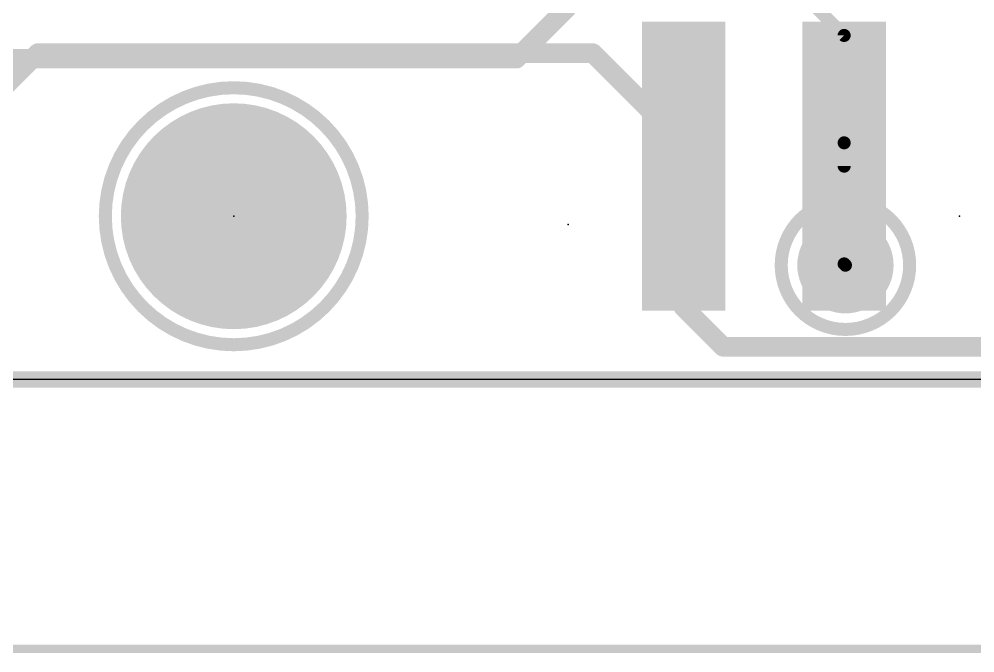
# Model space of a CAD drawing. Extents: x -44.1 to 38.2, y -17 to 24.8.
# Drawn here: x -22.39 to -7.51, y -15.05 to -5.19 of the extents above; entities that cross this region are included whole.
import ezdxf

# ---------------------------------------------------------------- set-up
doc = ezdxf.new("R2010")
doc.units = 0
for name, color, linetype in [('1', 12, 'CONTINUOUS'), ('16', 5, 'CONTINUOUS'), ('17', 110, 'CONTINUOUS'), ('18', 110, 'CONTINUOUS'), ('20', 53, 'CONTINUOUS'), ('21', 40, 'CONTINUOUS'), ('23', 40, 'CONTINUOUS'), ('24', 6, 'CONTINUOUS'), ('47', 253, 'CONTINUOUS')]:
    doc.layers.add(name, color=color, linetype=linetype)

# ---------------------------------------------------------------- blocks, each defined once
blk = doc.blocks.new('PIE')
at = {"const_width": 0.5}
blk.add_lwpolyline([(0, -0.25, 1), (0, 0.25, 1), (0, -0.25)], format="xyb", dxfattribs=at)
blk = doc.blocks.new('ROUNDP')
at = {"const_width": 0.5}
blk.add_lwpolyline([(0, -0.25, 1), (0, 0.25, 1), (0, -0.25)], format="xyb", dxfattribs=at)
blk = doc.blocks.new('RECT')
blk.add_solid([(-0.5, -0.5), (0.5, -0.5), (-0.5, 0.5), (0.5, 0.5)])
blk = doc.blocks.new('ROUNDV')
at = {"const_width": 0.5}
blk.add_lwpolyline([(0, -0.25, 1), (0, 0.25, 1), (0, -0.25)], format="xyb", dxfattribs=at)

msp = doc.modelspace()

# ---------------------------------------------------------------- linework, layer by layer
at = {"layer": '1'}
for points, const_width in [([(-14.6494, -5.803), (-13.843, -4.9966)], 0.3048), ([(-24.892, -5.803), (-14.6494, -5.803)], 0.3048), ([(-9.545, -8.997), (-9.545, -7.112)], 0.2032), ([(-9.525, -9.017), (-9.545, -8.997)], 0.2032), ([(38.1, -10.795), (-38.1, -10.795)], 0.254)]:
    msp.add_lwpolyline(points, dxfattribs=dict(at, const_width=const_width))
for points, const_width in [([(-14.6494, -5.8792, 1), (-14.6494, -5.7268)], 0.1524), ([(-14.7033, -5.7491, 1), (-14.5955, -5.8569)], 0.1524), ([(-9.4942, -7.112, 1), (-9.5958, -7.112)], 0.1016), ([(-9.5091, -8.9611, 1), (-9.5809, -9.0329)], 0.1016), ([(-9.5958, -8.997, 1), (-9.4942, -8.997)], 0.1016), ([(-9.5609, -9.0529, 1), (-9.4891, -8.9811)], 0.1016)]:
    msp.add_lwpolyline(points, format="xyb", dxfattribs=dict(at, const_width=const_width))
at = {"layer": '16'}
for points, const_width in [([(-9.545, -5.441), (-10.795, -4.191)], 0.2032), ([(-9.545, -7.112), (-9.545, -5.441)], 0.2032), ([(-26.543, -10.16), (-22.098, -5.715)], 0.3048), ([(-22.098, -5.715), (-13.462, -5.715)], 0.3048), ([(-13.462, -5.715), (-12.045, -7.132)], 0.3048), ([(-12.045, -7.132), (-12.045, -7.475)], 0.3048), ([(-9.545, -7.475), (-9.545, -7.112)], 0.2032), ([(-12.045, -7.475), (-12.045, -9.672)], 0.3048), ([(-12.045, -9.672), (-11.43, -10.287)], 0.3048), ([(-11.43, -10.287), (8.803, -10.287)], 0.3048), ([(38.1, -10.795), (-38.1, -10.795)], 0.254)]:
    msp.add_lwpolyline(points, dxfattribs=dict(at, const_width=const_width))
for points, const_width in [([(-9.4942, -5.441, 1), (-9.5958, -5.441)], 0.1016), ([(-9.5809, -5.4769, 1), (-9.5091, -5.4051)], 0.1016), ([(-22.098, -5.6388, 1), (-22.098, -5.7912)], 0.1524), ([(-22.0441, -5.7689, 1), (-22.1519, -5.6611)], 0.1524), ([(-13.4081, -5.6611, 1), (-13.5159, -5.7689)], 0.1524), ([(-13.462, -5.7912, 1), (-13.462, -5.6388)], 0.1524), ([(-11.9688, -7.132, 1), (-12.1212, -7.132)], 0.1524), ([(-12.0989, -7.1859, 1), (-11.9911, -7.0781)], 0.1524), ([(-9.4942, -7.112, 1), (-9.5958, -7.112)], 0.1016), ([(-9.5958, -7.112, 1), (-9.4942, -7.112)], 0.1016), ([(-11.9688, -7.475, 1), (-12.1212, -7.475)], 0.1524), ([(-12.1212, -7.475, 1), (-11.9688, -7.475)], 0.1524), ([(-9.5958, -7.475, 1), (-9.4942, -7.475)], 0.1016), ([(-11.9911, -9.6181, 1), (-12.0989, -9.7259)], 0.1524), ([(-12.1212, -9.672, 1), (-11.9688, -9.672)], 0.1524), ([(-11.43, -10.2108, 1), (-11.43, -10.3632)], 0.1524), ([(-11.4839, -10.3409, 1), (-11.3761, -10.2331)], 0.1524)]:
    msp.add_lwpolyline(points, format="xyb", dxfattribs=dict(at, const_width=const_width))
at = {"layer": '20'}
msp.add_line((35.56, -10.795), (-35.56, -10.795), dxfattribs=at)
at = {"layer": '21', "const_width": 0.2032}
for points in [[(-19.05, -10.255, 1), (-19.05, -6.255, 1), (-19.05, -10.255)], [(-9.525, -10.017, 1), (-9.525, -8.017, 1), (-9.525, -10.017)]]:
    msp.add_lwpolyline(points, format="xyb", dxfattribs=at)
at = {"layer": '23'}
for p in [(-19.05, -8.255), (-9.525, -9.017)]:
    msp.add_point(p, dxfattribs=at)
at = {"layer": '24'}
for p in [(-7.747, -8.255), (-13.843, -8.382)]:
    msp.add_point(p, dxfattribs=at)
at = {"layer": '47', "const_width": 0.13}
msp.add_lwpolyline([(38.035, -14.986), (-38.035, -14.986)], dxfattribs=at)

# ---------------------------------------------------------------- block references
at = {"layer": '1', "xscale": 1.5, "yscale": 1.5}
msp.add_blockref('PIE', (-9.525, -9.017), dxfattribs=at)
at = {"layer": '16', "xscale": 1.3, "yscale": 4.5, "rotation": 180}
for p in [(-12.045, -7.475), (-9.545, -7.475)]:
    msp.add_blockref('RECT', p, dxfattribs=at)
at = {"layer": '17', "xscale": 3.516, "yscale": 3.516}
msp.add_blockref('ROUNDP', (-19.05, -8.255), dxfattribs=at)
msp.add_blockref('ROUNDP', (-19.05, -8.255), dxfattribs=at)
at = {"layer": '18', "xscale": 0.889, "yscale": 0.889}
msp.add_blockref('ROUNDV', (-9.545, -7.112), dxfattribs=at)
msp.add_blockref('ROUNDV', (-9.545, -7.112), dxfattribs=at)

doc.saveas('drawing.dxf')
